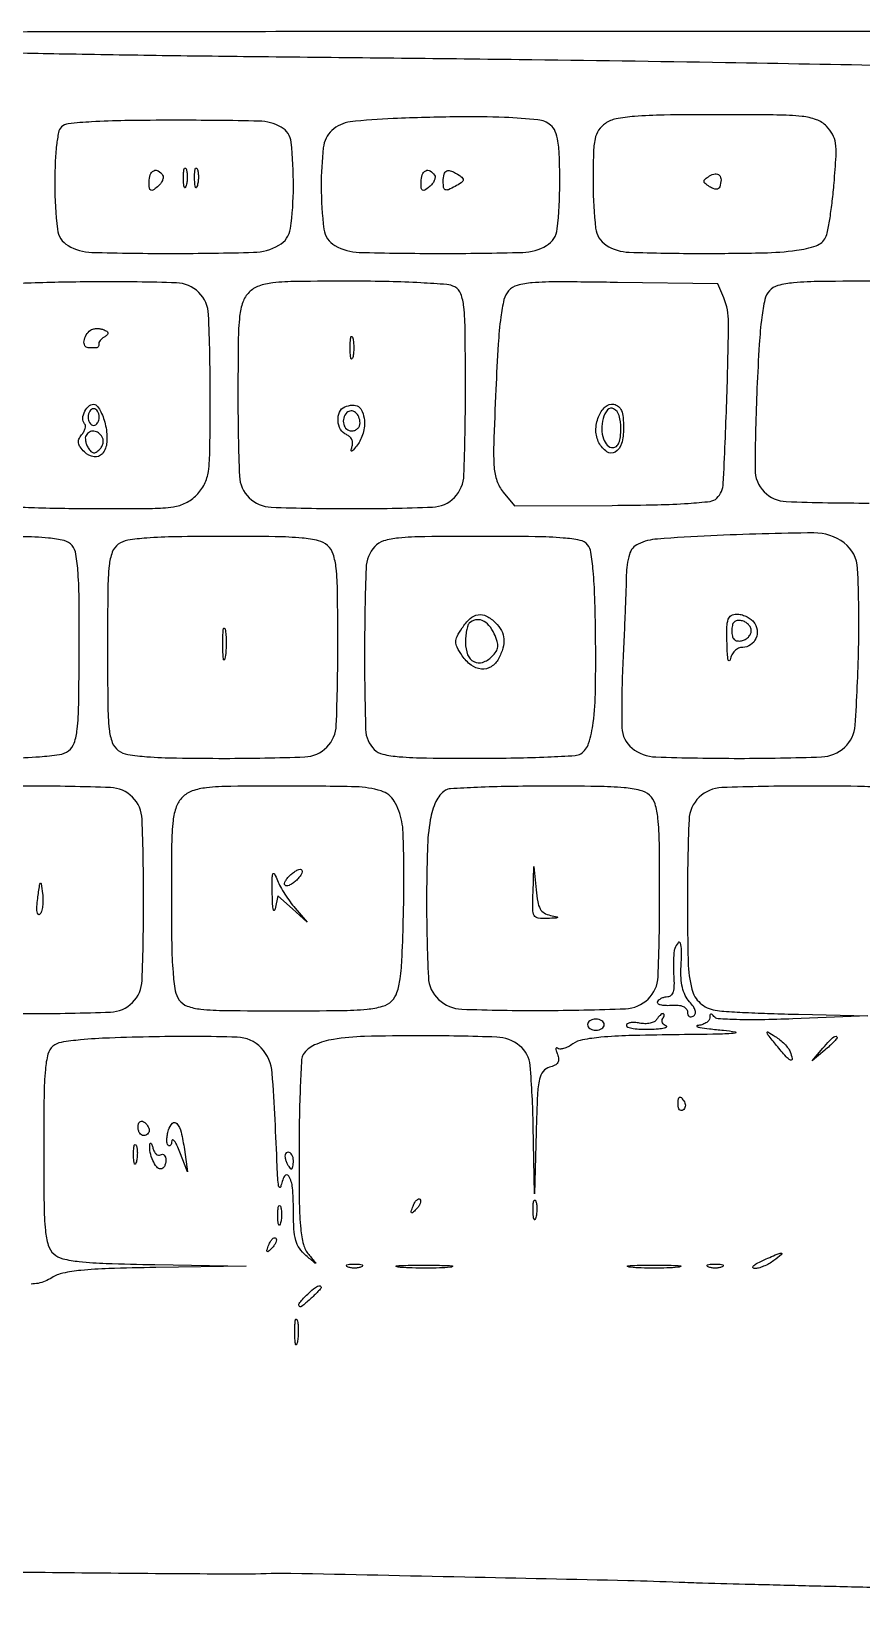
# Model space of a CAD drawing. Extents: x 7 to 700, y 0 to 284.
# Drawn here: x 399.8 to 549.4, y 0.1 to 284 of the extents above; entities that cross this region are included whole.
import ezdxf

# ---------------------------------------------------------------- set-up
doc = ezdxf.new("R2010")
doc.units = 0
doc.header["$MEASUREMENT"] = 0

msp = doc.modelspace()

# ---------------------------------------------------------------- linework, layer by layer
for points in [[(700, 284), (514.833333, 284, 0.000203), (443.859376, 283.971217, 0.000339), (384.181771, 283.882304, 0.000007), (330.149611, 283.764399, 0.674481)], [(391.383916, 280.270619, 0.000965), (406.725, 279.967884, 0.001006), (424.481229, 279.687474, 0.000962), (442.5, 279.473854, -0.00061), (487.667011, 278.970187, -0.001086), (524.854432, 278.429319, -0.000587), (555.138784, 277.887486, -0.018944)], [(395.832112, 198.371594, 0.003116), (400.36791, 198.191059, 0.004717), (405.781473, 198.060486, 0.003447), (411.795455, 198.013655, 0.002622), (421.609245, 198.056349, 0.031777), (425.365984, 198.331554, 0.084625), (427.599175, 199.035855, 0.077918), (429.545455, 200.454545, 0.080218), (430.968284, 202.425366, 0.083519), (431.673513, 204.716863, 0.030557), (431.949753, 208.611388, 0.002429), (432, 218.954545, 0.010275), (431.711495, 232.99209, 0.190318), (429.94517, 236.976914, 0.188297), (425.925466, 238.701041, 0.010023), (411.75, 238.883999, 0.002603), (405.393055, 238.805519, 0.003699), (399.742694, 238.664522, 0.002101), (394.978993, 238.490343, 0.05326)], [(552.619804, 239, 0.002519), (542.067009, 238.94683, 0.019463), (537.135996, 238.705029, 0.042852), (534.322296, 238.211689, 0.148258), (532.766317, 237.25, 0.125826), (531.965246, 235.682683, 0.023947), (531.405226, 232.501857, 0.016487), (530.946979, 227.610842, 0.004247), (530.535119, 219.690784, 0.00973), (530.184196, 205.074006, 0.197315), (531.816381, 201.047051, 0.19238), (535.823414, 199.276927, 0.009181), (550.773053, 199.015313, 0.004532)], [(395.856377, 153.064721, 0.013869), (401.243855, 153.296425, 0.018279), (404.824258, 153.681982, 0.122494), (406.468303, 154.353164, 0.155529), (407.495565, 155.759599, 0.054263), (408.033895, 158.238615, 0.022426), (408.304089, 162.693926, 0.002599), (408.409432, 172.699096, 0.003667), (408.392326, 181.235085, 0.014826), (408.189453, 186.435986, 0.02067), (407.816855, 189.810482, 0.13616), (407.127555, 191.345932, 0.161261), (405.690993, 192.243414, 0.038078), (402.861901, 192.707307, 0.018858), (397.976779, 192.945382, 0.002746)], [(553.554699, 147.69928, 0.018668), (548.660254, 147.942015, 0.003055), (539.171259, 148, 0.009171), (524.227301, 147.725866, 0.184018), (520.105656, 145.980116, 0.193588), (518.294775, 141.965453, 0.010324), (518, 127.69113, 0.005936), (518.135575, 116.272578, 0.055077), (518.793053, 111.387578, 0.151404), (520.298264, 108.901122, 0.138375), (523, 107.592988, 0.02906), (524.589931, 107.404814, 0.002865), (528.4375, 107.196948, 0.00361), (533.0304, 107.008425, 0.002855), (538, 106.868773), (550.5, 106.588926), (537, 106.044463, -0.005607), (531.251799, 105.877172, -0.012469), (526.872755, 105.908066, -0.008729), (523.543472, 106.072829, -0.221064), (522.765313, 106.5, 0.047673), (522.454961, 106.847561, 0.273631), (522.223245, 106.89754, 0.268886), (522.064801, 106.71823, 0.04656), (522.015313, 106.25, -0.166917), (521.839998, 105.759134, -0.083939), (521.343561, 105.315315, -0.068301), (520.611847, 104.983608, -0.052776), (519.75, 104.823413, 0.741776), (519.719679, 104.685254, 0.084893), (520.217188, 104.508694, 0.014904), (521.950622, 104.261165, 0.004972), (524.5, 104, -0.026136), (526.625073, 103.690983, -0.865619), (526.612482, 103.452981, -0.01854), (523.579533, 103.289392, -0.001448), (515.472506, 103.176587, 0.004163), (507.447606, 103.021336, 0.015668), (502.424539, 102.724609, 0.022839), (499.112732, 102.271376, 0.107748), (497.353868, 101.535305, -0.035239), (496.503082, 101.024667, -0.049033), (495.676009, 100.701852, -0.059531), (494.98737, 100.594098, -0.208363), (494.578509, 100.754825, 0.217245), (494.396191, 100.822941, 0.393383), (494.295835, 100.715418, 0.073795), (494.356184, 100.304933, 0.01828), (494.577028, 99.659864, -0.0698), (494.775514, 98.800679, -0.159832), (494.626201, 98.161031, -0.142099), (494.108183, 97.685956, -0.051069), (493.161619, 97.332013, 0.160981), (491.994641, 96.575757, 0.118745), (491.33405, 95.173265, 0.040009), (490.990763, 92.41524, 0.003831), (490.745494, 85.641668), (490.427512, 74.5), (490.213756, 86.75, 0.01654), (489.663101, 97.639262, 0.205746), (487.760409, 101.211321, 0.161006), (483.634988, 102.746564, 0.009248), (469.934259, 103, 0.006487), (459.805652, 102.868589, 0.033335), (454.21663, 102.349601, 0.065279), (450.825316, 101.339025, 0.141453), (448.765313, 99.600296, 0.134516), (448.469901, 98.712738, 0.002775), (448.241942, 93.999467, 0.006293), (448.074385, 88.45146, 0.004168), (448.015313, 82.078741, 0.003164), (448.065188, 72.836278, 0.020445), (448.310408, 68.179432, 0.041909), (448.812199, 65.378375, 0.11012), (449.75, 63.578741, -0.000496), (451.017861, 62.069675, -0.525102), (450.998486, 61.999474, -0.264805), (450.888577, 62.019846, -0.000387), (449.25, 63.404988, -0.06556), (448.083985, 64.6889, -0.085238), (447.413711, 66.126369, -0.054064), (447.087485, 68.170854, -0.012553), (447, 71.654988, 0.021317), (446.831152, 75.61368, 0.106761), (446.183284, 77.723226, 0.589721), (445.413185, 77.718957, 0.077485), (444.705733, 75.75, -0.508864), (444.522553, 75.663966, -0.228396), (444.33756, 75.923438, -0.026103), (444.170786, 77.329177, -0.007668), (444.06094, 79.5, 0.008446), (443.186859, 96.257418, 0.174147), (441.187916, 100.808694, 0.198764), (436.836329, 102.75046, 0.011528), (421.961213, 102.813512, 0.004095), (413.882035, 102.595283, 0.014156), (408.658543, 102.26312, 0.017738), (405.156154, 101.814884, 0.133519), (403.650431, 101.127555, 0.159763), (402.758305, 99.705392, 0.03874), (402.29388, 96.932802, 0.019269), (402.055165, 92.161667, 0.002864), (402, 82.532543, 0.002693), (402.053807, 72.543991, 0.021112), (402.299783, 67.906532, 0.047888), (402.812656, 65.25282, 0.138021), (403.800311, 63.680716, 0.12594), (405.438784, 62.817263, 0.03226), (408.415604, 62.306443, 0.018266), (413.253681, 61.972486, 0.003504), (422.050311, 61.749163), (438.5, 61.446869), (422.214817, 61.223435, 0.003896), (413.714834, 61.04056, 0.017057), (408.700182, 60.722136, 0.028219), (405.461256, 60.219541, 0.092682), (403.472102, 59.389764, -0.047445), (402.279451, 58.76092, -0.048873), (401.001326, 58.3757, -0.050634), (399.717358, 58.254797, -0.059723)], [(393.086423, 6.400363, 0.000877), (414.116968, 6.178205, 0.000686), (435.473948, 6.019394, 0.010054), (443, 6.125104, -0.013835), (446.550808, 6.148134, -0.00009), (477.890455, 5.478592, -0.000238), (507.247256, 4.832151, -0.004446), (516.5, 4.541662, 0.003017), (520.713545, 4.397321, 0.000411), (529.521875, 4.156029, 0.000473), (539.957875, 3.88863, 0.0004), (551, 3.624992, -0.000689), (568.317073, 3.201509, -0.001259)]]:
    msp.add_lwpolyline(points, format="xyb")
for points in [[(405.2, 266.8, 0.148425), (404.679019, 265.824906, 0.020133), (404.31561, 263.510399, 0.019262), (404.075874, 260.401622, 0.009612), (404, 256.454988, 0.028376), (404.458646, 248.37978, 0.236462), (406.40062, 245.40185, 0.12645), (410.677071, 244.186144, 0.006352), (425.328741, 244, 0.007111), (439.806204, 244.205899, 0.120472), (444.374816, 245.461604, 0.23437), (446.462045, 248.497189, 0.035494), (447, 256.065741, 0.025264), (446.597325, 264.030038, 0.244651), (444.799284, 266.768986, 0.12319), (440.811311, 267.850666, 0.00493), (425.664816, 268, 0.00349), (416.645962, 267.93704, 0.011153), (410.632359, 267.718855, 0.01027), (406.437235, 267.386285, 0.173137)], [(465, 268.322412, 0.021205), (457.236158, 267.704094, 0.159385), (453.941161, 266.160965, 0.178131), (452.387905, 263.058214, 0.027899), (452, 256.111722, 0.031819), (452.492669, 248.3779, 0.236406), (454.487802, 245.407904, 0.122768), (458.871511, 244.191505, 0.00659), (473.401716, 244, 0.006178), (488.325755, 244.184398, 0.127449), (492.607529, 245.407494, 0.236916), (494.549546, 248.412319, 0.027136), (495, 256.706296, 0.007511), (494.929415, 261.404581, 0.031801), (494.666443, 264.205106, 0.055977), (494.17319, 265.994005, 0.124809), (493.348063, 267.127555, 0.149187), (491.067578, 268.083831, 0.014687), (485.061208, 268.514003, 0.014318), (476.671142, 268.627189, 0.005481)], [(503.222506, 267.443296, 0.091283), (502.004583, 266.206529, 0.099146), (501.350654, 264.651237, 0.04448), (501.062969, 262.081007, 0.005641), (501, 256.5, 0.028441), (501.453061, 248.54146, 0.226059), (503.352651, 245.500606, 0.134531), (507.503391, 244.215177, 0.008216), (520.597506, 244, 0.005064), (531.649366, 244.11194, 0.027061), (537.662192, 244.559907, 0.052238), (541.201078, 245.399175, 0.191378), (542.907563, 246.882103, 0.072599), (543.270674, 247.93447, 0.008185), (543.701393, 250.429612, 0.009785), (544.109401, 253.43348, 0.007802), (544.435258, 256.68679, 0.006748), (544.779114, 261.540346, 0.047611), (544.689513, 263.902239, 0.093954), (544.168316, 265.472762, 0.069515), (543.06321, 266.93679, 0.109821), (541.23682, 268.098792, 0.061139), (538.653922, 268.691971, 0.02356), (534.11283, 268.948842, 0.002349), (523.222506, 269, 0.003275), (513.78759, 268.938196, 0.016146), (508.474125, 268.696854, 0.027519), (505.137273, 268.251425, 0.106218)], [(423.429973, 258.113307, -0.165938), (423.528516, 257.682148, -0.078442), (423.379611, 257.124078, -0.064546), (423.018024, 256.529284, -0.050777), (422.48899, 255.990862, -0.028529), (421.680821, 255.394552, -0.286403), (421.279829, 255.386223, -0.241254), (421.04875, 255.754609, -0.021696), (421, 256.877555, -0.080485), (421.212086, 258.186567, -0.197273), (421.836674, 258.912066, -0.258637), (422.651289, 258.882954, -0.119392)], [(427.692991, 256.269032, -0.087174), (427.51666, 255.883358, -0.597527), (427.356533, 255.900903, -0.080377), (427.235556, 256.431793, -0.012823), (427.194949, 257.5, -0.014395), (427.212705, 258.580113, -0.052471), (427.315079, 259.257153, -0.333666), (427.47713, 259.386009, -0.31318), (427.655937, 259.269032, -0.06278), (427.814405, 258.671085, -0.030339), (427.872264, 257.880008, -0.029507), (427.832894, 257.036634, -0.037336)], [(429.692991, 256.269032, -0.087174), (429.51666, 255.883358, -0.597527), (429.356533, 255.900903, -0.080377), (429.235556, 256.431793, -0.012823), (429.194949, 257.5, -0.014395), (429.212705, 258.580113, -0.052471), (429.315079, 259.257153, -0.333666), (429.47713, 259.386009, -0.31318), (429.655937, 259.269032, -0.06278), (429.814405, 258.671085, -0.030339), (429.872264, 257.880008, -0.029507), (429.832894, 257.036634, -0.037336)], [(472.429973, 258.113307, -0.165938), (472.528516, 257.682148, -0.078442), (472.379611, 257.124078, -0.064546), (472.018024, 256.529284, -0.050777), (471.48899, 255.990862, -0.028529), (470.680821, 255.394552, -0.286403), (470.279829, 255.386223, -0.241254), (470.04875, 255.754609, -0.021696), (470, 256.877555, -0.080485), (470.212086, 258.186567, -0.197273), (470.836674, 258.912066, -0.258637), (471.651289, 258.882954, -0.119392)], [(476.8851, 258.092174, -0.065783), (477.479572, 257.595577, -0.281884), (477.564791, 257.161776, -0.160289), (477.199299, 256.70366, -0.022033), (476.1351, 256.072303, -0.020549), (474.924041, 255.48684, -0.204052), (474.371909, 255.483177, -0.266), (474.073892, 255.871243, -0.033746), (474, 256.964816, -0.054513), (474.145655, 258.296822, -0.250143), (474.63448, 258.86777, -0.200713), (475.475745, 258.847867, -0.0362)], [(523.833333, 256.032046, -0.150298), (523.586131, 255.693011, -0.162001), (523.198677, 255.564092, -0.103169), (522.665352, 255.675321, -0.040483), (522, 256.032046, -0.024868), (521.184155, 256.617931, -0.228422), (521, 257, -0.228422), (521.184155, 257.382069, -0.024868), (522, 257.967954, -0.106341), (523.001846, 258.346402, -0.24522), (523.741242, 258.091772, -0.198953), (524.057224, 257.265885, -0.076219)], [(439, 237, 0.111681), (437.88515, 235.233418, 0.0589), (437.30902, 232.691108, 0.023712), (437.05286, 228.262199, 0.00259), (437, 218.056704, 0.009747), (437.276376, 203.881129, 0.19163), (439.01247, 199.968952, 0.18658), (442.978806, 198.266001, 0.009158), (457.5, 198, 0.009451), (472.065153, 198.275331, 0.19236), (476.019293, 200.031096, 0.186533), (477.736548, 204.047784, 0.008796), (478, 219.02152, 0.002158), (477.95275, 229.967277, 0.023285), (477.708546, 234.387221, 0.065056), (477.158032, 236.720698, 0.181398), (476.065741, 237.964816, 0.103326), (474.618757, 238.389494, 0.005914), (469.96454, 238.705187, 0.008544), (464.238293, 238.92753, 0.00543), (457.565741, 239, 0.00268), (447.610206, 238.946641, 0.024153), (443.260352, 238.689634, 0.059548), (440.753902, 238.112627, 0.11049)], [(485.770063, 237.271883, 0.125118), (484.94272, 235.679292, 0.025514), (484.372066, 232.528328, 0.016852), (483.907538, 227.624448, 0.004093), (483.48014, 219.5, 0.002557), (483.089405, 209.551965, 0.026412), (483.166014, 205.448604, 0.067506), (483.677259, 203.005529, 0.085742), (484.804763, 201), (486.839789, 198.5), (504.466837, 198.596943, 0.003986), (512.592879, 198.706428, 0.01182), (518.162696, 198.95771, 0.010919), (522.093775, 199.31469, 0.169439), (523.296943, 199.893054, 0.186472), (524.465838, 202.522476, 0.003783), (525.086138, 217.270885, 0.005632), (525.41824, 231.580602, 0.104211), (524.542001, 236), (523.474972, 238.5), (505.412277, 238.771883, 0.002424), (494.812757, 238.880038, 0.020396), (490.035701, 238.710711, 0.047726), (487.336868, 238.242997, 0.144941)], [(412.998436, 228.999033, 0.039725), (412.557323, 228.675393, 0.046491), (412.197738, 228.301198, 0.052632), (411.963727, 227.934018, 0.149929), (411.91459, 227.638197, -0.077016), (411.909545, 227.39438, -0.100763), (411.828036, 227.18747, -0.116848), (411.683803, 227.049822, -0.133129), (411.5, 227), (410.853125, 227), (410, 227, -0.283701), (409.419206, 227.35839, -0.149591), (409.272164, 228.225044, -0.100487), (409.644598, 229.315153, -0.104187), (410.409316, 230.15748, -0.093908), (410.861304, 230.369583, -0.051054), (411.469976, 230.461249, -0.048377), (412.130828, 230.428692, -0.055182), (412.743162, 230.268316, -0.038512), (413.365217, 229.972883, -0.216268), (413.575219, 229.681472, -0.257334), (413.476538, 229.368317, -0.052101)], [(457.689326, 225.25, -0.161593), (457.521012, 224.99086, -0.542911), (457.366341, 225.042187, -0.052887), (457.259713, 225.748017, -0.011065), (457.232003, 227, -0.011065), (457.259713, 228.251983, -0.052887), (457.366341, 228.957813, -0.542911), (457.521012, 229.00914, -0.161593), (457.689326, 228.75, -0.039571), (457.831531, 227.952734, -0.024357), (457.877971, 227, -0.024357), (457.831531, 226.047266, -0.039571)], [(413.16264, 212.925235, -0.067472), (413.372662, 209.963131, -0.156371), (412.567257, 207.912107, -0.267381), (411.079252, 207.345475, -0.157971), (409.335903, 208.235526, -0.037038), (408.568385, 209.126031, -0.11865), (408.264536, 209.842463, -0.146935), (408.351723, 210.526053, -0.068629), (408.827227, 211.291821, 0.045607), (409.224077, 211.86994, 0.061913), (409.462627, 212.455676, 0.077691), (409.517369, 212.960497, 0.186712), (409.367785, 213.298881, -0.223759), (409.022999, 214.257896, -0.099706), (409.421202, 215.573599, -0.103983), (410.281754, 216.595558, -0.251473), (411.224822, 216.758393, -0.157401), (411.743986, 216.376681, -0.039144), (412.298861, 215.464134, -0.036149), (412.799361, 214.26635, -0.029512)], [(410, 214.5, 0.064853), (410.074694, 213.926543, 0.082425), (410.29375, 213.440625, 0.098894), (410.618646, 213.115568, 0.148195), (411, 213, 0.148195), (411.381354, 213.115568, 0.098894), (411.70625, 213.440625, 0.082425), (411.925306, 213.926543, 0.064853), (412, 214.5, 0.064853), (411.925306, 215.073457, 0.082425), (411.70625, 215.559375, 0.098894), (411.381354, 215.884432, 0.148195), (411, 216, 0.148195), (410.618646, 215.884432, 0.098894), (410.29375, 215.559375, 0.082425), (410.074694, 215.073457, 0.064853)], [(459.792386, 213.921977, -0.06043), (459.791675, 212.847809, -0.038663), (459.545087, 211.622944, -0.038496), (459.110091, 210.441935, -0.057076), (458.539932, 209.499096, -0.009064), (457.83722, 208.623044, -0.128209), (457.513029, 208.390816, -0.59103), (457.385859, 208.498151, -0.033707), (457.555017, 209.120958, 0.087824), (457.664084, 209.808168, 0.101532), (457.519513, 210.454155, 0.103045), (457.134901, 210.983984, 0.093046), (456.557471, 211.339573, -0.176391), (455.502795, 212.256412, -0.111588), (455.0415, 213.838249, -0.116276), (455.312198, 215.415044, -0.199786), (456.25, 216.333333, -0.074568), (457.665679, 216.667264, -0.171773), (458.709175, 216.39253, -0.155916), (459.412385, 215.493507, -0.058666)], [(506.5, 212.5, -0.06684), (506.12634, 209.717317, -0.194664), (504.972619, 208.204333, -0.29605), (503.486716, 208.265088, -0.116238), (502.067329, 209.874195, -0.122956), (501.511413, 212.081578, -0.093144), (501.969408, 214.54634, -0.111849), (503.185376, 216.353625, -0.241018), (504.752914, 216.809068, -0.126208), (505.577088, 216.419712, -0.123923), (506.118881, 215.679399, -0.074632), (506.414939, 214.449387, -0.021807)], [(502.814856, 214.25, 0.058076), (502.584094, 212.314426, 0.081641), (502.861158, 210.600641, 0.110522), (503.568805, 209.429029, 0.204609), (504.573324, 209, 0.180582), (505.196258, 209.232565, 0.117818), (505.648095, 209.863314, 0.070662), (505.918043, 210.938576, 0.026226), (506, 212.5, 0.070127), (505.679681, 214.772627, 0.199679), (504.701515, 215.996638, 0.354405), (503.606986, 215.79884, 0.1196)], [(456.63948, 215.306147, 0.128822), (456.066992, 214.327196, 0.132661), (456.05672, 213.20489, 0.15216), (456.59764, 212.335619, 0.179946), (457.5, 212, 0.095012), (458.072549, 212.109789, 0.096907), (458.559375, 212.423289, 0.098834), (458.885271, 212.891133, 0.103216), (459, 213.440983, 0.098073), (458.782775, 214.537796, 0.128462), (458.169706, 215.350022, 0.172865), (457.37668, 215.618432, 0.194761)], [(409.625, 211.202254, 0.128913), (409.499676, 210.793007, 0.054315), (409.53893, 210.214702, 0.048831), (409.719473, 209.572073, 0.045558), (410.024342, 208.960613, 0.049513), (410.515686, 208.317652, 0.171369), (410.973481, 208.079383, 0.178702), (411.466633, 208.186157, 0.05468), (412.071227, 208.671227, 0.071796), (412.462104, 209.193973, 0.071784), (412.689232, 209.805944, 0.077767), (412.723638, 210.410595, 0.114292), (412.553851, 210.912868, 0.095917), (411.879577, 211.644206, 0.134869), (411.055341, 211.960683, 0.150865), (410.252279, 211.797069, 0.129914)], [(522.2107, 193.107609, 0.007071), (512.605671, 192.532244, 0.09097), (509.139892, 191.627278, 0.216806), (507.540905, 189.755416, 0.067114), (506.98903, 186, -0.005949), (506.939868, 183.933231, -0.000909), (506.78547, 179.817842, -0.001017), (506.584543, 174.96169, -0.000881), (506.354469, 169.869249, 0.017013), (506.208233, 158.524798, 0.221703), (508.022984, 154.838636, 0.162359), (512.309721, 153.249232, 0.008288), (527.345012, 153, 0.009191), (542.175011, 153.27264, 0.179207), (546.340164, 154.991635, 0.192124), (548.23747, 158.968898, 0.010831), (548.847263, 172.873895, 0.017141), (548.673559, 187.212469, 0.222248), (546.252924, 191.819481, 0.166494), (540.790106, 193.627797, 0.00885)], [(415.44113, 191.581486, 0.14827), (414.354466, 190.138087, 0.061784), (413.798946, 187.738692, 0.023616), (413.550064, 183.36805, 0.002415), (413.5, 173.003014, 0.002416), (413.550082, 162.638804, 0.02361), (413.79899, 158.267228, 0.061741), (414.354519, 155.866664, 0.14806), (415.44113, 154.421528, 0.118479), (417.156225, 153.704004, 0.021615), (420.599808, 153.298728, 0.014834), (425.905933, 153.063709, 0.003649), (434.634426, 153, 0.009448), (449.06815, 153.272766, 0.190387), (453.013207, 155.006494, 0.188103), (454.73191, 158.976043, 0.009186), (455, 173.567519, 0.002925), (454.945268, 182.92406, 0.022706), (454.69598, 187.284867, 0.051913), (454.170996, 189.794182, 0.132075), (453.171259, 191.345012, 0.12619), (451.495499, 192.227061, 0.036439), (448.584201, 192.698709, 0.018838), (443.735515, 192.941792, 0.003105), (434.362389, 193, 0.003741), (425.79636, 192.935913, 0.014968), (420.557162, 192.700536, 0.021717), (417.146719, 192.295335, 0.11789)], [(461.654988, 191.171259, 0.177051), (460.084285, 187.29614, 0.008085), (459.816257, 172.77247, 0.007731), (460.008343, 158.197307, 0.19148), (461.571429, 154.571429, 0.144464), (463.100716, 153.73904, 0.032188), (466.075246, 153.298129, 0.01781), (471.011601, 153.065025, 0.003116), (480.321429, 153.015313, 0.004363), (486.996258, 153.079515, 0.006524), (492.826349, 153.262595, 0.003069), (497.763549, 153.512522, 0.127901), (498.768271, 153.835622, 0.176063), (500.197284, 155.689542, 0.045846), (501.018595, 159.423626, 0.027436), (501.436743, 165.386095, 0.006721), (501.45363, 175.228286, 0.005094), (501.305178, 182.001659, 0.014005), (501.018071, 186.772337, 0.01515), (500.617635, 190.138168, 0.136848), (500.018021, 191.478286, 0.171966), (498.659167, 192.288161, 0.029231), (495.626098, 192.710719, 0.01702), (490.569239, 192.943217, 0.002977), (481.032543, 193, 0.002549), (470.656205, 192.9471, 0.020978), (465.938285, 192.700857, 0.048823), (463.256858, 192.180539, 0.137354)], [(483.428571, 177.428571, -0.072937), (484.481403, 176.013867, -0.103311), (484.926244, 174.513739, -0.093333), (484.752792, 172.847776, -0.050425), (483.964816, 170.934259, -0.131224), (482.633928, 169.512375, -0.162291), (480.879372, 169.09098, -0.138978), (479.013223, 169.798219, -0.088306), (477.408043, 171.5, -0.024542), (476.507407, 173.033744, -0.121059), (476.26998, 174, -0.121059), (476.507407, 174.966256, -0.024542), (477.408043, 176.5, -0.061398), (478.833891, 178.18364, -0.149203), (480.284974, 178.883251, -0.161143), (481.802981, 178.628125, -0.074977)], [(529.894808, 177.626748, -0.135735), (530.543083, 176.18633, -0.13804), (530.353149, 174.627704, -0.144183), (529.39208, 173.444085, -0.15175), (527.962562, 173, 0.103144), (527.193113, 172.839565, 0.093461), (526.520849, 172.382105, 0.084217), (526.009002, 171.663434, 0.065232), (525.705733, 170.75, -0.31606), (525.531782, 170.581908, -0.404989), (525.359663, 170.703125, -0.032211), (525.216282, 171.860878, -0.008221), (525.136182, 173.75, -0.010507), (525.121752, 176.683118, -0.076191), (525.35707, 178.069086, -0.185785), (525.912685, 178.745512, -0.12966), (526.877555, 179, -0.062674), (527.680042, 178.899013, -0.044215), (528.538365, 178.596607, -0.044558), (529.320875, 178.15254, -0.068317)], [(434.717581, 171.26375, -0.075924), (434.561388, 170.761725, -0.720633), (434.418418, 170.780601, -0.040183), (434.315278, 171.711719, -0.006817), (434.286014, 173.5, -0.00738), (434.307632, 175.29708, -0.030832), (434.403147, 176.374351, -0.49082), (434.549185, 176.455688, -0.248898), (434.703931, 176.26375, -0.031163), (434.839977, 175.209518, -0.015827), (434.885962, 173.872547, -0.015659), (434.846293, 172.485188, -0.022548)], [(478.666667, 177.333333, 0.124971), (478.408216, 176.898972, 0.025381), (478.195833, 176.020989, 0.025302), (478.048948, 174.947565, 0.021353), (478, 173.801949, 0.093129), (478.397782, 171.684815, 0.181794), (479.528469, 170.424164, 0.203966), (481.102701, 170.30173, 0.115662), (482.754887, 171.326316, 0.050998), (483.517585, 172.26277, 0.119232), (483.820531, 173.107773, 0.102326), (483.725809, 174.080772, 0.031646), (483.198785, 175.46306, 0.069825), (482.241455, 176.966703, 0.118815), (481.041637, 177.83766, 0.152715), (479.792052, 177.948276, 0.143626)], [(526, 176, 0.051314), (526.09901, 175.037793, 0.141833), (526.414557, 174.441706, 0.169023), (526.958137, 174.167453, 0.080835), (527.75, 174.190371, 0.076985), (528.418687, 174.429863, 0.076288), (528.985937, 174.86097, 0.081628), (529.367648, 175.412083, 0.111169), (529.5, 176, 0.111169), (529.367648, 176.587917, 0.081628), (528.985937, 177.13903, 0.076288), (528.418687, 177.570137, 0.076985), (527.75, 177.809629, 0.080835), (526.958137, 177.832547, 0.169023), (526.414557, 177.558294, 0.141833), (526.09901, 176.962207, 0.051314)], [(381.222506, 146.443296, 0.129111), (379.945557, 144.936394, 0.082535), (379.304341, 142.718912, 0.027119), (379.046279, 138.599567, 0.002085), (379, 127.5, 0.009291), (379.270246, 112.95776, 0.189272), (380.997521, 108.997521, 0.189272), (384.95776, 107.270246, 0.009291), (399.5, 107, 0.009291), (414.04224, 107.270246, 0.189272), (418.002479, 108.997521, 0.189272), (419.729754, 112.95776, 0.009291), (420, 127.5, 0.009291), (419.729754, 142.04224, 0.189272), (418.002479, 146.002479, 0.189272), (414.04224, 147.729754, 0.009291), (399.5, 148, 0.003801), (391.072413, 147.935927, 0.017442), (386.189358, 147.691152, 0.029297), (383.075395, 147.241068, 0.10258)], [(427, 146, 0.109668), (425.888919, 144.254806, 0.059988), (425.311316, 141.772708, 0.024462), (425.053712, 137.476667, 0.002744), (425, 127.69113, 0.003958), (425.064875, 119.495192, 0.015448), (425.301514, 114.434327, 0.022425), (425.708835, 111.124852, 0.11654), (426.419389, 109.44113, 0.149682), (427.874919, 108.352285, 0.060852), (430.313388, 107.797885, 0.023165), (434.766385, 107.549683, 0.00234), (445.383674, 107.5, 0.00271), (455.48578, 107.554744, 0.020286), (460.26927, 107.800849, 0.044629), (463.042183, 108.308784, 0.12927), (464.714286, 109.28285, 0.116701), (465.664647, 110.819617, 0.046298), (466.231499, 113.25186, 0.023806), (466.58606, 117.232428, 0.004248), (466.830529, 124.696822, 0.004691), (466.911693, 130.158055, 0.00564), (466.881896, 135.294318, 0.004866), (466.766017, 139.615106, 0.037242), (466.541247, 141.631827, 0.088042), (465.164585, 145.277336, 0.185703), (462.825126, 147.118877, 0.069475), (458.238208, 147.863423, 0.005547), (445.928571, 148, 0.002593), (435.732827, 147.947121, 0.023729), (431.307, 147.690928, 0.058925), (428.76609, 147.114764, 0.111635)], [(474.399704, 147.234687, 0.138672), (472.679736, 145.21932, 0.065844), (471.664656, 141.930798, 0.034723), (471.136744, 136.587421, 0.007265), (471, 127.176525, 0.011625), (471.316701, 113.557265, 0.194897), (473.167047, 109.53825, 0.18155), (477.346884, 107.794771, 0.009849), (491.875617, 107.558094, 0.009001), (506.842886, 107.878606, 0.184442), (510.924417, 109.624477, 0.192807), (512.712805, 113.619763, 0.009985), (513, 128, 0.00278), (512.94596, 137.718065, 0.022063), (512.697817, 142.205621, 0.050802), (512.174485, 144.775744, 0.134003), (511.171259, 146.345012, 0.126061), (509.497394, 147.226609, 0.036701), (506.598099, 147.696273, 0.018924), (501.76811, 147.934988, 0.003111), (492.421259, 147.984687, 0.004046), (485.856843, 147.925626, 0.006126), (480.147408, 147.758058, 0.002635), (475.29039, 147.530278, 0.13496)], [(493.304448, 124.698598, -0.00484), (494.524861, 124.44939, -0.591961), (494.561354, 124.327415, -0.185318), (494.330022, 124.222424, -0.002524), (492.75, 124.136182, -0.043144), (491.11212, 124.19641, -0.239083), (490.403147, 124.67352, -0.127373), (490.122972, 125.745195, -0.009774), (490.174707, 128.75), (490.349414, 133.5), (490.729155, 129.312416, 0.02117), (491.019381, 127.139324, 0.083692), (491.470216, 125.873286, 0.130458), (492.192247, 125.126498, 0.087989)], [(447.310067, 126.000513), (449.5, 123.5), (446.832266, 125.847029), (444.164532, 128.194058), (443.718448, 125.847029, -0.201784), (443.547279, 125.589182, -0.534732), (443.382018, 125.65819, -0.036422), (443.255256, 126.706516, -0.008241), (443.199568, 128.5, -0.003573), (443.178194, 131.383482, -0.088779), (443.31746, 132.162841, -0.65011), (443.581699, 132.179767, -0.025613), (444.123453, 131.000513, 0.031233), (444.661131, 129.863955, 0.015774), (445.470652, 128.500724, 0.015602), (446.398616, 127.140279, 0.02237)], [(448, 131.5, -0.035768), (447.449813, 130.926013, -0.036518), (446.827047, 130.440625, -0.039072), (446.225581, 130.10344, -0.108636), (445.755111, 130, -0.231849), (445.485192, 130.132271, -0.208269), (445.407958, 130.436222, -0.095981), (445.585453, 130.917672, -0.037052), (446, 131.5, -0.035768), (446.550187, 132.073987, -0.036518), (447.172953, 132.559375, -0.039072), (447.774419, 132.89656, -0.108636), (448.244889, 133, -0.231849), (448.514808, 132.867729, -0.208269), (448.592042, 132.563778, -0.095981), (448.414547, 132.082328, -0.037052)], [(401.279084, 124.879084, -0.435813), (400.991074, 124.889627, -0.148104), (400.799741, 125.32021, -0.04841), (400.772378, 126.320931, -0.017045), (400.920906, 127.750907, -0.001592), (401.264317, 130.17432, -0.16175), (401.415089, 130.475091, -0.619159), (401.560602, 130.426323, -0.00364), (401.798177, 128.628178, -0.030966), (401.870617, 127.464453, -0.034474), (401.793442, 126.342255, -0.03685), (401.593334, 125.409135, -0.125777)], [(515.744898, 118.75, 0.065351), (515.578873, 118.036051, 0.014035), (515.489925, 116.765625, 0.014431), (515.470618, 115.277339, 0.013321), (515.535613, 113.75, -0.021326), (515.580958, 112.040704, -0.0661), (515.411006, 110.901797, -0.12184), (515.032991, 110.245578, -0.204191), (514.45672, 110, 0.056203), (513.906295, 109.937933, 0.049792), (513.359364, 109.754207, 0.052686), (512.896565, 109.483755, 0.096066), (512.600898, 109.163256, 0.373184), (512.649967, 108.860702, 0.108244), (513.104618, 108.624, 0.055201), (513.942396, 108.493893, 0.025805), (515.041881, 108.502492, -0.032241), (516.335945, 108.49597, -0.080757), (517.252568, 108.280708, -0.129166), (517.79701, 107.867906, -0.167838), (518, 107.280218, 0.081962), (518.080018, 106.795357, 0.160486), (518.312886, 106.486077, 0.182759), (518.659523, 106.399176, 0.109858), (519.065143, 106.54026, 0.175781), (519.3943, 106.956401, 0.145921), (519.412134, 107.523968, 0.086618), (519.076991, 108.252442, 0.032904), (518.380006, 109.132592, -0.070008), (517.606848, 110.273022, -0.0558), (517.104402, 111.673336, -0.04588), (516.85871, 113.400279, -0.025342), (516.86094, 115.533315, 0.010927), (516.946533, 118.398437, 0.085702), (516.731135, 119.70839, 0.5963), (516.316013, 119.775999, 0.074601)], [(500, 105, 0.148195), (500.115568, 104.618646, 0.098894), (500.440625, 104.29375, 0.082425), (500.926543, 104.074694, 0.064853), (501.5, 104, 0.064853), (502.073457, 104.074694, 0.082425), (502.559375, 104.29375, 0.098894), (502.884432, 104.618646, 0.148195), (503, 105, 0.148195), (502.884432, 105.381354, 0.098894), (502.559375, 105.70625, 0.082425), (502.073457, 105.925306, 0.064853), (501.5, 106, 0.064853), (500.926543, 105.925306, 0.082425), (500.440625, 105.70625, 0.098894), (500.115568, 105.381354, 0.148195)], [(512.4418, 105.90583, -0.143851), (512.010976, 105.519128, -0.06005), (511.264267, 105.266875, -0.052608), (510.344427, 105.173927, -0.04615), (509.382783, 105.267158, 0.033026), (508.469592, 105.379916, 0.055704), (507.699942, 105.337953, 0.079971), (507.176752, 105.161453, 0.278328), (507, 104.868526, 0.331023), (507.240375, 104.545233, 0.032722), (508.242868, 104.313997, 0.031133), (509.609134, 104.178253, 0.018989), (511.23104, 104.180185, 0.010037), (512.777346, 104.271891, 0.027877), (513.855763, 104.418422, 0.108276), (514.250547, 104.588368, 0.61229), (514.224809, 104.758397, -0.081999), (513.795029, 104.985094, -0.11374), (513.517028, 105.318332, -0.13005), (513.434609, 105.704793, -0.126937), (513.552786, 106.08541, 0.038267), (513.734228, 106.436428, 0.082527), (513.805118, 106.731339, 0.15711), (513.758475, 106.921566, 0.26032), (513.618034, 107, 0.148913), (513.380426, 106.927629, 0.039511), (513.066265, 106.678588, 0.036462), (512.737421, 106.324631, 0.030552)], [(536.504229, 100.128384, -0.042771), (536.872983, 98.85042, -0.612576), (536.585089, 98.623741, -0.10575), (535.775148, 99.230507, -0.008831), (534.077928, 101.247718, -0.002074), (532.522532, 103.180397, -0.128378), (532.345081, 103.579744, -0.634606), (532.493342, 103.681749, -0.007481), (533.808618, 102.887447, -0.031633), (534.67253, 102.268745, -0.028081), (535.488468, 101.522398, -0.029142), (536.14636, 100.765447, -0.072834)], [(545, 102.654988, -0.191119), (544.918017, 102.44834, -0.007508), (544.339062, 101.851732, -0.012381), (543.612165, 101.159969, -0.008332), (542.75, 100.404988), (540.5, 98.5), (542.404988, 100.75, -0.010402), (543.598996, 102.102181, -0.048385), (544.373826, 102.795506, -0.197337), (544.789444, 102.898791, -0.372044)], [(517.457295, 91.069098, -0.090093), (517.612382, 90.673795, -0.095385), (517.614038, 90.257398, -0.099739), (517.463027, 89.88478, -0.108766), (517.182979, 89.613087, -0.158515), (516.860929, 89.534562, -0.191218), (516.582917, 89.669932, -0.126631), (516.394948, 90.024148, -0.059057), (516.333333, 90.543989, -0.019984), (516.376303, 91.618676, -0.269722), (516.59208, 91.929499, -0.350126), (516.913397, 91.852054, -0.02679)], [(421, 85.940983, -0.105429), (420.923444, 85.581949, -0.099231), (420.70625, 85.276414, -0.096318), (420.381732, 85.071618, -0.092995), (420, 85, -0.153634), (419.618621, 85.120018, -0.097988), (419.29375, 85.457961, -0.080552), (419.074545, 85.962904, -0.062283), (419, 86.559017, -0.066118), (419.073267, 87.110654, -0.138808), (419.29375, 87.478525, -0.191142), (419.620352, 87.607943, -0.139169), (420, 87.5, -0.06081), (420.382515, 87.193797, -0.051032), (420.70625, 86.7871, -0.053229), (420.926698, 86.346558, -0.089642)], [(427.349028, 82.5), (427.940638, 78.5), (426.546397, 82, 0.014463), (426.003688, 83.255492, 0.04444), (425.539366, 84.055729, 0.207028), (425.25405, 84.229847, 0.439631), (425.076078, 84.083333, -0.04265), (425.005702, 83.57993, -0.114449), (424.848652, 83.256509, -0.233235), (424.638304, 83.159387, -0.192236), (424.408694, 83.257973, -0.165546), (424.225954, 83.629343, -0.041285), (424.19396, 84.31479, -0.037682), (424.287103, 85.148881, -0.030208), (424.508031, 86.025303, -0.116888), (425.23067, 87.230708, -0.449725), (425.99881, 87.194405, -0.11292), (426.750354, 85.652131, -0.020429)], [(418.692991, 80.269032, -0.087174), (418.51666, 79.883358, -0.597527), (418.356533, 79.900903, -0.080377), (418.235556, 80.431793, -0.012823), (418.194949, 81.5, -0.014395), (418.212705, 82.580113, -0.052471), (418.315079, 83.257153, -0.333666), (418.47713, 83.386009, -0.31318), (418.655937, 83.269032, -0.06278), (418.814405, 82.671085, -0.030339), (418.872264, 81.880008, -0.029507), (418.832894, 81.036634, -0.037336)], [(423.075682, 81.546774, -0.155102), (423.426126, 81.634699, -0.191448), (423.728482, 81.492265, -0.128661), (423.932866, 81.114845, -0.060173), (424, 80.559017, -0.055333), (423.933799, 79.962643, -0.074909), (423.737678, 79.457961, -0.094345), (423.447699, 79.119439, -0.170202), (423.106989, 79, -0.228434), (422.371991, 79.354284, -0.060485), (421.669962, 80.495094, -0.056271), (421.189925, 81.951432, -0.076387), (421.116001, 83.331787, -0.092744), (421.199815, 83.619, -0.515217), (421.332958, 83.639179, -0.110873), (421.506098, 83.356063, -0.018218), (421.691683, 82.737757, 0.056469), (421.935574, 82.105169, 0.095139), (422.287851, 81.660981, 0.13522), (422.687459, 81.471988, 0.183658)], [(445.638374, 80.5, 0.02136), (445.887494, 79.925442, 0.030395), (446.160341, 79.440625, 0.030693), (446.420671, 79.087111, 0.222225), (446.606989, 79, 0.289661), (446.758929, 79.096084, 0.046727), (446.884553, 79.440625, 0.039339), (446.971531, 79.925176, 0.024748), (447, 80.5, 0.062722), (446.92777, 81.073532, 0.08088), (446.715469, 81.559375, 0.098158), (446.400789, 81.884506, 0.152681), (446.031385, 82, 0.184534), (445.710807, 81.877514, 0.147206), (445.516384, 81.559375, 0.100118), (445.488865, 81.074366, 0.055937)], [(444.692991, 69.269032, -0.087174), (444.51666, 68.883358, -0.597527), (444.356533, 68.900903, -0.080377), (444.235556, 69.431793, -0.012823), (444.194949, 70.5, -0.014395), (444.212705, 71.580113, -0.052471), (444.315079, 72.257153, -0.333666), (444.47713, 72.386009, -0.31318), (444.655937, 72.269032, -0.06278), (444.814405, 71.671085, -0.030339), (444.872264, 70.880008, -0.029507), (444.832894, 70.036634, -0.037336)], [(469.124088, 71.733333, -0.011214), (468.463552, 71.106486, -0.400052), (468.270328, 71.111181, -0.286372), (468.21821, 71.336218, -0.008399), (468.564293, 72.293128, -0.036269), (468.866277, 72.940734, -0.070189), (469.210949, 73.395085, -0.120343), (469.538684, 73.59249, -0.278911), (469.806872, 73.526461, -0.20742), (469.927901, 73.220211, -0.082976), (469.837219, 72.768815, -0.063152), (469.558688, 72.246577, -0.043285)], [(490.692991, 70.269032, -0.087174), (490.51666, 69.883358, -0.597527), (490.356533, 69.900903, -0.080377), (490.235556, 70.431793, -0.012823), (490.194949, 71.5, -0.014395), (490.212705, 72.580113, -0.052471), (490.315079, 73.257153, -0.333666), (490.47713, 73.386009, -0.31318), (490.655937, 73.269032, -0.06278), (490.814405, 72.671085, -0.030339), (490.872264, 71.880008, -0.029507), (490.832894, 71.036634, -0.037336)], [(443.124088, 64.733333, -0.011214), (442.463552, 64.106486, -0.400052), (442.270328, 64.111181, -0.286372), (442.21821, 64.336218, -0.008399), (442.564293, 65.293128, -0.036269), (442.866277, 65.940734, -0.070189), (443.210949, 66.395085, -0.120343), (443.538684, 66.59249, -0.278911), (443.806872, 66.526461, -0.20742), (443.927901, 66.220211, -0.082976), (443.837219, 65.768815, -0.063152), (443.558688, 65.246577, -0.043285)], [(533.55887, 62.468197, -0.035151), (532.701167, 61.909576, -0.030217), (531.730029, 61.444532, -0.031371), (530.793776, 61.130668, -0.072543), (530.05887, 61.045104, -0.268275), (529.797767, 61.206315, -0.333241), (529.839168, 61.480476, -0.068317), (530.441795, 61.930248, -0.018838), (531.5, 62.463885, -0.003644), (534.156398, 63.656888, -0.10355), (534.889317, 63.811923, -0.701493), (534.969815, 63.591013, -0.012305)], [(459.25, 61.337719, -0.057986), (458.679992, 61.181385, -0.037979), (458, 61.12966, -0.037979), (457.320008, 61.181385, -0.057986), (456.75, 61.337719, -0.174857), (456.540618, 61.525001, -0.447206), (456.601562, 61.693942, -0.078554), (457.10856, 61.810911, -0.017491), (458, 61.842105, -0.017491), (458.89144, 61.810911, -0.078554), (459.398438, 61.693942, -0.447206), (459.459382, 61.525001, -0.174857)], [(475.280173, 61.269269, -0.014578), (473.320819, 61.14967, -0.007799), (470.895745, 61.110349, -0.007758), (468.417397, 61.147278, -0.012009), (466.280173, 61.263728, -0.052772), (465.53509, 61.402311, -0.826233), (465.547926, 61.530747, -0.018965), (467.276628, 61.621056, -0.003413), (470.5, 61.645045, -0.003584), (473.731847, 61.623869, -0.016184), (475.616676, 61.536946, -0.702197), (475.652585, 61.406153, -0.131812)], [(516.25, 61.267795, -0.014123), (514.315088, 61.148488, -0.008335), (512, 61.109894, -0.008335), (509.684912, 61.148488, -0.014123), (507.75, 61.267795, -0.084525), (507.223005, 61.407127, -0.76997), (507.245313, 61.538141, -0.018707), (508.952816, 61.627723, -0.003751), (512, 61.650586, -0.003751), (515.047184, 61.627723, -0.018707), (516.754687, 61.538141, -0.76997), (516.776995, 61.407127, -0.084525)], [(524.25, 61.337719, -0.057986), (523.679992, 61.181385, -0.037979), (523, 61.12966, -0.037979), (522.320008, 61.181385, -0.057986), (521.75, 61.337719, -0.174857), (521.540618, 61.525001, -0.447206), (521.601562, 61.693942, -0.078554), (522.10856, 61.810911, -0.017491), (523, 61.842105, -0.017491), (523.89144, 61.810911, -0.078554), (524.398438, 61.693942, -0.447206), (524.459382, 61.525001, -0.174857)], [(452, 57.654988, -0.180624), (451.922763, 57.448158, -0.008331), (451.4125, 56.879642, -0.012942), (450.76631, 56.218546, -0.008839), (450, 55.5, -0.016234), (448.47264, 54.205411, -0.48584), (448.044803, 54.307338, -0.298278), (448.13338, 54.904138, -0.014577), (449.571429, 56.428571, -0.0183), (450.591328, 57.376428, -0.061219), (451.348698, 57.883443, -0.185461), (451.791211, 57.928237, -0.338319)], [(447.707261, 47.761659, -0.082665), (447.54341, 47.319562, -0.67161), (447.394187, 47.339362, -0.053901), (447.284834, 48.071102, -0.008901), (447.252183, 49.5, -0.009782), (447.273069, 50.938425, -0.038992), (447.37161, 51.814362, -0.417468), (447.523779, 51.916221, -0.285845), (447.68708, 51.761659, -0.041951), (447.830983, 50.934218, -0.020826), (447.880728, 49.869594, -0.020511), (447.840609, 48.754739, -0.028254)]]:
    msp.add_lwpolyline(points, format="xyb", close=True)

doc.saveas('drawing.dxf')
